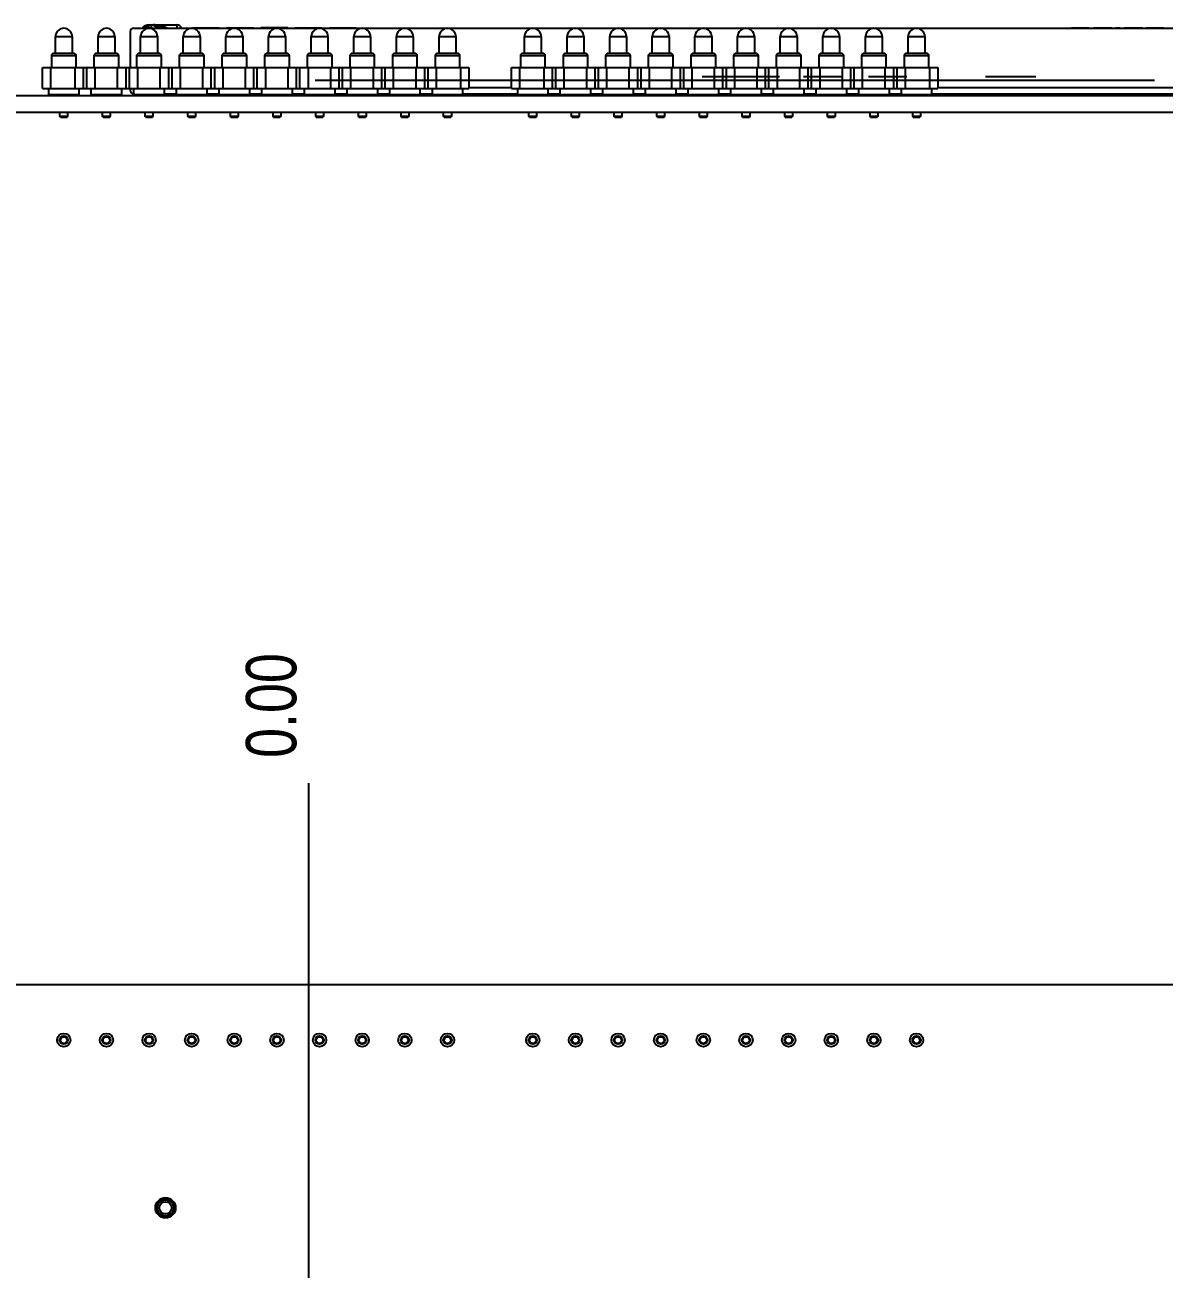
# Model space of a CAD drawing. Header units: millimetres. Extents: x 0 to 841, y 0 to 594.
# Drawn here: x 396.5 to 464.3, y 202.3 to 276.5 of the extents above; entities that cross this region are included whole.
import ezdxf

# ---------------------------------------------------------------- set-up
doc = ezdxf.new("R2010")
doc.units = ezdxf.units.MM
doc.header["$LTSCALE"] = 46.255
doc.layers.get('0').update_dxf_attribs({"linetype": 'CONTINUOUS'})
for name, color, linetype in [('14', 7, 'CONTINUOUS'), ('16', 7, 'CONTINUOUS'), ('18', 7, 'CONTINUOUS'), ('20', 7, 'CONTINUOUS'), ('22', 7, 'CONTINUOUS'), ('34', 7, 'CONTINUOUS'), ('ASSEM_MEM', 7, 'CONTINUOUS')]:
    doc.layers.add(name, color=color, linetype=linetype)
doc.styles.get("Standard").update_dxf_attribs({"font": 'txt', "width": 0.8})
doc.dimstyles.new('DIMSTYLE_1', dxfattribs={"dimtxt": 3, "dimasz": 2.1, "dimexe": 2, "dimexo": 1, "dimgap": 0.75, "dimtad": 0, "dimtih": 1, "dimtoh": 1, "dimzin": 0, "dimdsep": 46, "dimtxsty": 'STANDARD', "dimblk": '_FILLED', "dimblk1": '_FILLED', "dimblk2": '_FILLED', "dimcen": 0.09, "dimazin": 0, "dimtp": 0.01, "dimtm": 0.01, "dimtfac": 1, "dimtofl": 0, "dimtmove": 0, "dimatfit": 3, "dimldrblk": '_FILLED', "dimfxl": 1, "dimtolj": 1, "dimtzin": 0, "dimarcsym": 0})

# ---------------------------------------------------------------- blocks, each defined once
blk = doc.blocks.new('*D12')
at = {"color": 2, "linetype": 'CONTINUOUS'}
blk.add_line((366.751, 217.61), (366.751, 231.266), dxfattribs=at)
at = {"color": 2, "linetype": 'CONTINUOUS', "insert": (363.001, 232.766), "char_height": 3, "width": 12, "attachment_point": 1, "rotation": 90, "line_spacing_factor": 0.9}
blk.add_mtext('46.65', dxfattribs=at)
blk = doc.blocks.new('_FILLED')
at = {"color": 0, "linetype": 'BYBLOCK'}
blk.add_solid([(0, 0), (-1, 0.167), (-1, -0.167)], dxfattribs=at)
blk = doc.blocks.new('*D13')
at = {"color": 2, "linetype": 'CONTINUOUS'}
blk.add_line((413.401, 163.09), (413.401, 231.266), dxfattribs=at)
at = {"color": 2, "linetype": 'CONTINUOUS', "insert": (409.651, 232.766), "char_height": 3, "width": 9.6, "attachment_point": 1, "rotation": 90, "line_spacing_factor": 0.9}
blk.add_mtext('0.00', dxfattribs=at)
blk = doc.blocks.new('*D14')
at = {"color": 2, "linetype": 'CONTINUOUS'}
blk.add_line((365.701, 216.96), (258.821, 216.96), dxfattribs=at)
at = {"color": 2, "linetype": 'CONTINUOUS', "insert": (257.321, 220.71), "char_height": 3, "width": 12, "attachment_point": 3, "line_spacing_factor": 0.9}
blk.add_mtext('54.87', dxfattribs=at)

msp = doc.modelspace()

# ---------------------------------------------------------------- linework, layer by layer
at = {"layer": '14', "color": 7, "linetype": 'CONTINUOUS'}
msp.add_line((456.716, 273.359), (453.716, 273.359), dxfattribs=at)
at = {"layer": '16', "color": 7, "linetype": 'CONTINUOUS'}
msp.add_line((449.033, 273.357), (446.733, 273.357), dxfattribs=at)
at = {"layer": '18', "color": 7, "linetype": 'CONTINUOUS'}
msp.add_line((456.644, 273.359), (454.544, 273.359), dxfattribs=at)
at = {"layer": '20', "color": 7, "linetype": 'CONTINUOUS'}
msp.add_line((441.44, 273.357), (436.84, 273.357), dxfattribs=at)
at = {"layer": '22', "color": 7, "linetype": 'CONTINUOUS'}
msp.add_line((445.176, 273.357), (442.876, 273.357), dxfattribs=at)
at = {"layer": '34', "color": 7, "linetype": 'CONTINUOUS'}
msp.add_line((463.781, 273.137), (413.781, 273.137), dxfattribs=at)
at = {"layer": 'ASSEM_MEM', "color": 7, "linetype": 'CONTINUOUS'}
for p, q in [((402.761, 276.057), (402.761, 273.927)), ((402.961, 276.257), (475.561, 276.257)), ((403.886, 276.457), (405.536, 276.457)), ((404.036, 276.257), (404.036, 276.457)), ((404.656, 276.408), (404.944, 276.257)), ((406.461, 276.257), (406.461, 276.287)), ((406.461, 276.287), (408.061, 276.287)), ((408.061, 276.257), (408.061, 276.287)), ((408.501, 276.257), (408.501, 276.287)), ((408.501, 276.287), (410.101, 276.287)), ((410.101, 276.257), (410.101, 276.287)), ((410.541, 276.257), (410.541, 276.287)), ((412.141, 276.287), (410.541, 276.287)), ((412.141, 276.257), (412.141, 276.287)), ((412.581, 276.287), (412.581, 276.257)), ((412.581, 276.287), (414.181, 276.287)), ((414.181, 276.257), (414.181, 276.287)), ((414.621, 276.257), (414.621, 276.287)), ((414.621, 276.287), (416.222, 276.287)), ((415.683, 276.257), (415.683, 276.287)), ((416.123, 276.287), (416.123, 276.257)), ((416.222, 276.287), (416.222, 276.257)), ((458.84, 276.287), (459.866, 276.287)), ((458.84, 276.287), (458.84, 276.257)), ((458.861, 276.287), (458.861, 276.257)), ((459.183, 276.287), (459.183, 276.257)), ((459.866, 276.287), (459.866, 276.257)), ((460.153, 276.287), (461.24, 276.287)), ((460.153, 276.287), (460.153, 276.257)), ((460.705, 276.287), (460.705, 276.257)), ((461.24, 276.287), (461.24, 276.257)), ((461.445, 276.287), (461.712, 276.287)), ((461.445, 276.287), (461.445, 276.257)), ((461.579, 276.287), (461.579, 276.257)), ((461.712, 276.257), (461.712, 276.287)), ((461.979, 276.287), (463.066, 276.287)), ((461.979, 276.287), (461.979, 276.257)), ((462.163, 276.287), (462.163, 276.257)), ((462.192, 276.287), (462.192, 276.257)), ((463.066, 276.257), (463.066, 276.287)), ((463.271, 276.287), (464.338, 276.287)), ((463.271, 276.287), (463.271, 276.257)), ((464.338, 276.257), (464.338, 276.287)), ((398.301, 274.757), (398.301, 275.757)), ((399.301, 275.757), (399.301, 274.757)), ((400.841, 274.757), (400.841, 275.757)), ((401.841, 275.757), (401.841, 274.757)), ((403.381, 274.757), (403.381, 275.757)), ((404.381, 275.757), (404.381, 274.757)), ((405.921, 274.757), (405.921, 275.757)), ((406.921, 275.757), (406.921, 274.757)), ((408.461, 274.757), (408.461, 275.757)), ((409.461, 275.757), (409.461, 274.757)), ((411.001, 274.757), (411.001, 275.757)), ((412.001, 275.757), (412.001, 274.757)), ((413.541, 274.757), (413.541, 275.757)), ((414.541, 275.757), (414.541, 274.757)), ((416.081, 274.757), (416.081, 275.757)), ((417.081, 275.757), (417.081, 274.757)), ((418.621, 274.757), (418.621, 275.757)), ((419.621, 275.757), (419.621, 274.757)), ((421.161, 274.757), (421.161, 275.757)), ((422.161, 275.757), (422.161, 274.757)), ((426.241, 274.757), (426.241, 275.757)), ((427.241, 275.757), (427.241, 274.757)), ((428.781, 274.757), (428.781, 275.757)), ((429.781, 275.757), (429.781, 274.757)), ((431.321, 274.757), (431.321, 275.757)), ((432.321, 275.757), (432.321, 274.757)), ((433.861, 274.757), (433.861, 275.757)), ((434.861, 275.757), (434.861, 274.757)), ((436.401, 274.757), (436.401, 275.757)), ((437.401, 275.757), (437.401, 274.757)), ((438.941, 274.757), (438.941, 275.757)), ((439.941, 275.757), (439.941, 274.757)), ((441.481, 274.757), (441.481, 275.757)), ((442.481, 275.757), (442.481, 274.757)), ((444.021, 274.757), (444.021, 275.757)), ((445.021, 275.757), (445.021, 274.757)), ((446.561, 274.757), (446.561, 275.757)), ((447.561, 275.757), (447.561, 274.757)), ((449.101, 274.757), (449.101, 275.757)), ((450.101, 275.757), (450.101, 274.757)), ((398.061, 274.607), (398.061, 273.927)), ((399.391, 274.757), (398.211, 274.757)), ((399.541, 273.927), (399.541, 274.607)), ((400.601, 274.607), (400.601, 273.927)), ((401.931, 274.757), (400.751, 274.757)), ((402.081, 273.927), (402.081, 274.607)), ((403.141, 274.607), (403.141, 273.927)), ((404.471, 274.757), (403.291, 274.757)), ((404.621, 273.927), (404.621, 274.607)), ((405.681, 274.607), (405.681, 273.927)), ((407.011, 274.757), (405.831, 274.757)), ((407.161, 273.927), (407.161, 274.607)), ((408.221, 274.607), (408.221, 273.927)), ((409.551, 274.757), (408.371, 274.757)), ((409.701, 273.927), (409.701, 274.607)), ((410.761, 274.607), (410.761, 273.927)), ((412.091, 274.757), (410.911, 274.757)), ((412.241, 273.927), (412.241, 274.607)), ((413.301, 274.607), (413.301, 273.927)), ((414.631, 274.757), (413.451, 274.757)), ((414.781, 273.927), (414.781, 274.607)), ((415.841, 274.607), (415.841, 273.927)), ((417.171, 274.757), (415.991, 274.757)), ((417.321, 273.927), (417.321, 274.607)), ((418.381, 274.607), (418.381, 273.927)), ((419.711, 274.757), (418.531, 274.757)), ((419.861, 273.927), (419.861, 274.607)), ((420.921, 274.607), (420.921, 273.927)), ((422.251, 274.757), (421.071, 274.757)), ((422.401, 273.927), (422.401, 274.607)), ((426.001, 274.607), (426.001, 273.927)), ((427.331, 274.757), (426.151, 274.757)), ((427.481, 273.927), (427.481, 274.607)), ((428.541, 274.607), (428.541, 273.927)), ((429.871, 274.757), (428.691, 274.757)), ((430.021, 273.927), (430.021, 274.607)), ((431.081, 274.607), (431.081, 273.927)), ((432.411, 274.757), (431.231, 274.757)), ((432.561, 273.927), (432.561, 274.607)), ((433.621, 274.607), (433.621, 273.927)), ((434.951, 274.757), (433.771, 274.757)), ((435.101, 273.927), (435.101, 274.607)), ((436.161, 274.607), (436.161, 273.927)), ((437.491, 274.757), (436.311, 274.757)), ((437.641, 273.927), (437.641, 274.607)), ((438.701, 274.607), (438.701, 273.927)), ((440.031, 274.757), (438.851, 274.757)), ((440.181, 273.927), (440.181, 274.607)), ((441.241, 274.607), (441.241, 273.927)), ((442.571, 274.757), (441.391, 274.757)), ((442.721, 273.927), (442.721, 274.607)), ((443.781, 274.607), (443.781, 273.927)), ((445.111, 274.757), (443.931, 274.757)), ((445.261, 273.927), (445.261, 274.607)), ((446.321, 274.607), (446.321, 273.927)), ((447.651, 274.757), (446.471, 274.757)), ((447.801, 273.927), (447.801, 274.607)), ((448.861, 274.607), (448.861, 273.927)), ((450.191, 274.757), (449.011, 274.757)), ((450.341, 273.927), (450.341, 274.607)), ((397.531, 272.657), (397.531, 273.927)), ((397.531, 273.927), (422.931, 273.927)), ((398.031, 272.657), (398.031, 273.927)), ((399.471, 272.657), (399.471, 273.927)), ((399.971, 272.657), (399.971, 273.927)), ((400.171, 272.657), (400.171, 273.927)), ((400.671, 272.657), (400.671, 273.927)), ((402.011, 272.657), (402.011, 273.927)), ((402.511, 272.657), (402.511, 273.927)), ((402.711, 272.657), (402.711, 273.927)), ((403.211, 272.657), (403.211, 273.927)), ((404.551, 272.657), (404.551, 273.927)), ((405.051, 272.657), (405.051, 273.927)), ((405.251, 272.657), (405.251, 273.927)), ((405.751, 272.657), (405.751, 273.927)), ((407.091, 272.657), (407.091, 273.927)), ((407.591, 272.657), (407.591, 273.927)), ((407.791, 272.657), (407.791, 273.927)), ((408.291, 272.657), (408.291, 273.927)), ((409.631, 272.657), (409.631, 273.927)), ((410.131, 272.657), (410.131, 273.927)), ((410.331, 272.657), (410.331, 273.927)), ((410.831, 272.657), (410.831, 273.927)), ((412.171, 272.657), (412.171, 273.927)), ((412.671, 272.657), (412.671, 273.927)), ((412.871, 272.657), (412.871, 273.927)), ((413.371, 272.657), (413.371, 273.927)), ((414.711, 272.657), (414.711, 273.927)), ((415.211, 272.657), (415.211, 273.927)), ((415.411, 272.657), (415.411, 273.927)), ((415.911, 272.657), (415.911, 273.927)), ((417.251, 272.657), (417.251, 273.927)), ((417.751, 272.657), (417.751, 273.927)), ((417.951, 272.657), (417.951, 273.927)), ((418.451, 272.657), (418.451, 273.927)), ((419.791, 272.657), (419.791, 273.927)), ((420.291, 273.927), (420.291, 272.657)), ((420.491, 273.927), (420.491, 272.657)), ((420.991, 273.927), (420.991, 272.657)), ((422.431, 273.927), (422.431, 272.657)), ((422.931, 273.927), (422.931, 272.657)), ((425.471, 273.927), (450.871, 273.927)), ((425.471, 272.657), (425.471, 273.927)), ((425.971, 272.657), (425.971, 273.927)), ((427.411, 272.657), (427.411, 273.927)), ((427.911, 272.657), (427.911, 273.927)), ((428.111, 272.657), (428.111, 273.927)), ((428.611, 272.657), (428.611, 273.927)), ((429.951, 272.657), (429.951, 273.927)), ((430.451, 272.657), (430.451, 273.927)), ((430.651, 272.657), (430.651, 273.927)), ((431.151, 272.657), (431.151, 273.927)), ((432.491, 272.657), (432.491, 273.927)), ((432.991, 272.657), (432.991, 273.927)), ((433.191, 272.657), (433.191, 273.927)), ((433.691, 272.657), (433.691, 273.927)), ((435.031, 272.657), (435.031, 273.927)), ((435.531, 272.657), (435.531, 273.927)), ((435.731, 272.657), (435.731, 273.927)), ((436.231, 272.657), (436.231, 273.927)), ((437.571, 272.657), (437.571, 273.927)), ((438.071, 272.657), (438.071, 273.927)), ((438.271, 272.657), (438.271, 273.927)), ((438.771, 272.657), (438.771, 273.927)), ((440.111, 272.657), (440.111, 273.927)), ((440.611, 272.657), (440.611, 273.927)), ((440.811, 272.657), (440.811, 273.927)), ((441.311, 272.657), (441.311, 273.927)), ((442.651, 272.657), (442.651, 273.927)), ((443.151, 272.657), (443.151, 273.927)), ((443.351, 272.657), (443.351, 273.927)), ((443.851, 272.657), (443.851, 273.927)), ((445.191, 272.657), (445.191, 273.927)), ((445.691, 272.657), (445.691, 273.927)), ((445.891, 272.657), (445.891, 273.927)), ((446.391, 272.657), (446.391, 273.927)), ((447.731, 272.657), (447.731, 273.927)), ((448.231, 273.927), (448.231, 272.657)), ((448.431, 273.927), (448.431, 272.657)), ((448.931, 273.927), (448.931, 272.657)), ((450.371, 273.927), (450.371, 272.657)), ((450.871, 273.927), (450.871, 272.657)), ((397.531, 272.657), (422.931, 272.657)), ((397.901, 272.307), (397.901, 272.657)), ((397.901, 272.307), (397.951, 272.257)), ((397.901, 272.307), (399.701, 272.307)), ((399.651, 272.257), (399.701, 272.307)), ((399.701, 272.657), (399.701, 272.307)), ((400.441, 272.307), (400.441, 272.657)), ((400.441, 272.307), (400.491, 272.257)), ((400.441, 272.307), (402.241, 272.307)), ((402.191, 272.257), (402.241, 272.307)), ((402.241, 272.657), (402.241, 272.307)), ((402.761, 272.657), (402.761, 272.557)), ((402.961, 272.357), (402.981, 272.357)), ((402.981, 272.307), (402.981, 272.657)), ((402.981, 272.307), (404.781, 272.307)), ((402.981, 272.307), (403.031, 272.257)), ((404.731, 272.257), (404.781, 272.307)), ((404.781, 272.657), (404.781, 272.307)), ((404.781, 272.357), (405.521, 272.357)), ((405.361, 272.357), (405.361, 272.257)), ((405.486, 272.307), (405.361, 272.307)), ((405.486, 272.307), (405.486, 272.357)), ((405.521, 272.307), (405.521, 272.657)), ((405.521, 272.307), (407.321, 272.307)), ((405.521, 272.307), (405.571, 272.257)), ((407.271, 272.257), (407.321, 272.307)), ((407.321, 272.657), (407.321, 272.307)), ((407.321, 272.357), (408.061, 272.357)), ((407.901, 272.257), (415.901, 272.257)), ((408.061, 272.307), (408.061, 272.657)), ((408.061, 272.307), (409.861, 272.307)), ((408.061, 272.307), (408.111, 272.257)), ((409.811, 272.257), (409.861, 272.307)), ((409.861, 272.657), (409.861, 272.307)), ((409.861, 272.357), (410.601, 272.357)), ((410.601, 272.307), (410.601, 272.657)), ((410.601, 272.307), (412.401, 272.307)), ((410.601, 272.307), (410.651, 272.257)), ((412.351, 272.257), (412.401, 272.307)), ((412.401, 272.657), (412.401, 272.307)), ((412.401, 272.357), (413.141, 272.357)), ((413.141, 272.307), (413.141, 272.657)), ((413.141, 272.307), (414.941, 272.307)), ((413.141, 272.307), (413.191, 272.257)), ((414.891, 272.257), (414.941, 272.307)), ((414.941, 272.657), (414.941, 272.307)), ((414.941, 272.357), (415.681, 272.357)), ((415.681, 272.307), (415.681, 272.657)), ((415.681, 272.307), (417.481, 272.307)), ((415.681, 272.307), (415.731, 272.257)), ((417.431, 272.257), (417.481, 272.307)), ((417.481, 272.657), (417.481, 272.307)), ((417.481, 272.357), (418.221, 272.357)), ((418.221, 272.307), (418.221, 272.657)), ((418.221, 272.307), (420.021, 272.307)), ((418.221, 272.307), (418.271, 272.257)), ((419.971, 272.257), (420.021, 272.307)), ((420.021, 272.657), (420.021, 272.307)), ((420.021, 272.357), (420.761, 272.357)), ((420.761, 272.307), (420.761, 272.657)), ((420.761, 272.307), (422.561, 272.307)), ((420.761, 272.307), (420.811, 272.257)), ((422.511, 272.257), (422.561, 272.307)), ((422.561, 272.657), (422.561, 272.307)), ((422.561, 272.357), (425.841, 272.357)), ((425.471, 272.707), (422.931, 272.707)), ((425.471, 272.657), (450.871, 272.657)), ((425.841, 272.307), (425.841, 272.657)), ((425.841, 272.307), (427.641, 272.307)), ((425.841, 272.307), (425.891, 272.257)), ((427.591, 272.257), (427.641, 272.307)), ((427.641, 272.657), (427.641, 272.307)), ((427.641, 272.357), (428.381, 272.357)), ((428.381, 272.307), (428.381, 272.657)), ((428.381, 272.307), (430.181, 272.307)), ((428.381, 272.307), (428.431, 272.257)), ((430.131, 272.257), (430.181, 272.307)), ((430.181, 272.657), (430.181, 272.307)), ((430.181, 272.357), (430.921, 272.357)), ((430.921, 272.307), (430.921, 272.657)), ((430.921, 272.307), (432.721, 272.307)), ((430.921, 272.307), (430.971, 272.257)), ((432.671, 272.257), (432.721, 272.307)), ((432.721, 272.657), (432.721, 272.307)), ((432.721, 272.357), (433.461, 272.357)), ((433.461, 272.307), (433.461, 272.657)), ((433.461, 272.307), (435.261, 272.307)), ((433.461, 272.307), (433.511, 272.257)), ((435.211, 272.257), (435.261, 272.307)), ((435.261, 272.657), (435.261, 272.307)), ((435.261, 272.357), (436.001, 272.357)), ((436.001, 272.307), (436.001, 272.657)), ((436.001, 272.307), (437.801, 272.307)), ((436.001, 272.307), (436.051, 272.257)), ((437.751, 272.257), (437.801, 272.307)), ((437.801, 272.657), (437.801, 272.307)), ((437.801, 272.357), (438.541, 272.357)), ((438.541, 272.307), (438.541, 272.657)), ((438.541, 272.307), (440.341, 272.307)), ((438.541, 272.307), (438.591, 272.257)), ((440.291, 272.257), (440.341, 272.307)), ((440.341, 272.657), (440.341, 272.307)), ((440.341, 272.357), (441.081, 272.357)), ((441.081, 272.307), (441.081, 272.657)), ((441.081, 272.307), (442.881, 272.307)), ((441.081, 272.307), (441.131, 272.257)), ((442.831, 272.257), (442.881, 272.307)), ((442.881, 272.657), (442.881, 272.307)), ((442.881, 272.357), (443.621, 272.357)), ((443.621, 272.307), (443.621, 272.657)), ((443.621, 272.307), (445.421, 272.307)), ((443.621, 272.307), (443.671, 272.257)), ((445.371, 272.257), (445.421, 272.307)), ((445.421, 272.657), (445.421, 272.307)), ((445.421, 272.357), (446.161, 272.357)), ((446.161, 272.307), (446.161, 272.657)), ((446.161, 272.307), (447.961, 272.307)), ((446.161, 272.307), (446.211, 272.257)), ((447.911, 272.257), (447.961, 272.307)), ((447.961, 272.657), (447.961, 272.307)), ((447.961, 272.357), (448.701, 272.357)), ((448.701, 272.307), (448.701, 272.657)), ((448.701, 272.307), (450.501, 272.307)), ((448.701, 272.307), (448.751, 272.257)), ((450.451, 272.257), (450.501, 272.307)), ((450.501, 272.657), (450.501, 272.307)), ((450.501, 272.357), (471.811, 272.357)), ((471.811, 272.707), (450.871, 272.707)), ((451.401, 272.257), (486.901, 272.257)), ((462.844, 272.357), (462.844, 272.257)), ((463.421, 272.357), (463.421, 272.257)), ((463.561, 272.287), (463.421, 272.287)), ((463.501, 272.287), (463.526, 272.312)), ((463.526, 272.312), (463.526, 272.357)), ((463.561, 272.257), (463.561, 272.357)), ((463.711, 272.357), (463.711, 272.257)), ((463.961, 272.287), (463.711, 272.287)), ((463.746, 272.357), (463.746, 272.312)), ((463.746, 272.312), (463.771, 272.287)), ((463.901, 272.287), (463.926, 272.312)), ((463.926, 272.312), (463.926, 272.357)), ((463.961, 272.257), (463.961, 272.357)), ((464.111, 272.357), (464.111, 272.257)), ((384.445, 271.257), (521.801, 271.257)), ((398.551, 271.257), (398.551, 271.007)), ((398.601, 270.957), (398.551, 271.007)), ((398.551, 271.007), (399.051, 271.007)), ((398.601, 270.957), (399.001, 270.957)), ((399.051, 271.007), (399.001, 270.957)), ((399.051, 271.007), (399.051, 271.257)), ((401.091, 271.257), (401.091, 271.007)), ((401.141, 270.957), (401.091, 271.007)), ((401.091, 271.007), (401.591, 271.007)), ((401.141, 270.957), (401.541, 270.957)), ((401.591, 271.007), (401.541, 270.957)), ((401.591, 271.007), (401.591, 271.257)), ((403.631, 271.257), (403.631, 271.007)), ((403.681, 270.957), (403.631, 271.007)), ((403.631, 271.007), (404.131, 271.007)), ((403.681, 270.957), (404.081, 270.957)), ((404.131, 271.007), (404.081, 270.957)), ((404.131, 271.007), (404.131, 271.257)), ((406.171, 271.257), (406.171, 271.007)), ((406.171, 271.007), (406.671, 271.007)), ((406.221, 270.957), (406.171, 271.007)), ((406.221, 270.957), (406.621, 270.957)), ((406.671, 271.007), (406.621, 270.957)), ((406.671, 271.007), (406.671, 271.257)), ((408.711, 271.257), (408.711, 271.007)), ((408.711, 271.007), (409.211, 271.007)), ((408.761, 270.957), (408.711, 271.007)), ((408.761, 270.957), (409.161, 270.957)), ((409.211, 271.007), (409.161, 270.957)), ((409.211, 271.007), (409.211, 271.257)), ((411.251, 271.257), (411.251, 271.007)), ((411.251, 271.007), (411.751, 271.007)), ((411.301, 270.957), (411.251, 271.007)), ((411.301, 270.957), (411.701, 270.957)), ((411.751, 271.007), (411.701, 270.957)), ((411.751, 271.007), (411.751, 271.257)), ((413.791, 271.257), (413.791, 271.007)), ((413.791, 271.007), (414.291, 271.007)), ((413.841, 270.957), (413.791, 271.007)), ((413.841, 270.957), (414.241, 270.957)), ((414.291, 271.007), (414.241, 270.957)), ((414.291, 271.007), (414.291, 271.257)), ((416.331, 271.257), (416.331, 271.007)), ((416.331, 271.007), (416.831, 271.007)), ((416.381, 270.957), (416.331, 271.007)), ((416.381, 270.957), (416.781, 270.957)), ((416.831, 271.007), (416.781, 270.957)), ((416.831, 271.007), (416.831, 271.257)), ((418.871, 271.257), (418.871, 271.007)), ((418.871, 271.007), (419.371, 271.007)), ((418.921, 270.957), (418.871, 271.007)), ((418.921, 270.957), (419.321, 270.957)), ((419.371, 271.007), (419.321, 270.957)), ((419.371, 271.007), (419.371, 271.257)), ((421.411, 271.257), (421.411, 271.007)), ((421.411, 271.007), (421.911, 271.007)), ((421.461, 270.957), (421.411, 271.007)), ((421.461, 270.957), (421.861, 270.957)), ((421.911, 271.007), (421.861, 270.957)), ((421.911, 271.007), (421.911, 271.257)), ((426.491, 271.257), (426.491, 271.007)), ((426.491, 271.007), (426.991, 271.007)), ((426.541, 270.957), (426.491, 271.007)), ((426.541, 270.957), (426.941, 270.957)), ((426.991, 271.007), (426.941, 270.957)), ((426.991, 271.007), (426.991, 271.257)), ((429.031, 271.257), (429.031, 271.007)), ((429.031, 271.007), (429.531, 271.007)), ((429.081, 270.957), (429.031, 271.007)), ((429.081, 270.957), (429.481, 270.957)), ((429.531, 271.007), (429.481, 270.957)), ((429.531, 271.007), (429.531, 271.257)), ((431.571, 271.257), (431.571, 271.007)), ((431.571, 271.007), (432.071, 271.007)), ((431.621, 270.957), (431.571, 271.007)), ((431.621, 270.957), (432.021, 270.957)), ((432.071, 271.007), (432.021, 270.957)), ((432.071, 271.007), (432.071, 271.257)), ((434.111, 271.257), (434.111, 271.007)), ((434.111, 271.007), (434.611, 271.007)), ((434.161, 270.957), (434.111, 271.007)), ((434.161, 270.957), (434.561, 270.957)), ((434.611, 271.007), (434.561, 270.957)), ((434.611, 271.007), (434.611, 271.257)), ((436.651, 271.257), (436.651, 271.007)), ((436.651, 271.007), (437.151, 271.007)), ((436.701, 270.957), (436.651, 271.007)), ((436.701, 270.957), (437.101, 270.957)), ((437.151, 271.007), (437.101, 270.957)), ((437.151, 271.007), (437.151, 271.257)), ((439.191, 271.257), (439.191, 271.007)), ((439.191, 271.007), (439.691, 271.007)), ((439.241, 270.957), (439.191, 271.007)), ((439.241, 270.957), (439.641, 270.957)), ((439.691, 271.007), (439.641, 270.957)), ((439.691, 271.007), (439.691, 271.257)), ((441.731, 271.257), (441.731, 271.007)), ((441.731, 271.007), (442.231, 271.007)), ((441.781, 270.957), (441.731, 271.007)), ((441.781, 270.957), (442.181, 270.957)), ((442.231, 271.007), (442.181, 270.957)), ((442.231, 271.007), (442.231, 271.257)), ((444.271, 271.257), (444.271, 271.007)), ((444.271, 271.007), (444.771, 271.007)), ((444.321, 270.957), (444.271, 271.007)), ((444.321, 270.957), (444.721, 270.957)), ((444.771, 271.007), (444.721, 270.957)), ((444.771, 271.007), (444.771, 271.257)), ((446.811, 271.257), (446.811, 271.007)), ((446.811, 271.007), (447.311, 271.007)), ((446.861, 270.957), (446.811, 271.007)), ((446.861, 270.957), (447.261, 270.957)), ((447.311, 271.007), (447.261, 270.957)), ((447.311, 271.007), (447.311, 271.257)), ((449.351, 271.257), (449.351, 271.007)), ((449.351, 271.007), (449.851, 271.007)), ((449.401, 270.957), (449.351, 271.007)), ((449.401, 270.957), (449.801, 270.957)), ((449.851, 271.007), (449.801, 270.957)), ((449.851, 271.007), (449.851, 271.257)), ((303.501, 219.26), (521.301, 219.26))]:
    msp.add_line(p, q, dxfattribs=at)
at = {"layer": 'ASSEM_MEM', "color": 9, "linetype": 'CONTINUOUS'}
for p, q in [((404.451, 276.257), (404.069, 276.457)), ((404.42, 276.397), (404.688, 276.257)), ((404.675, 276.397), (404.42, 276.397)), ((404.943, 276.257), (404.675, 276.397)), ((405.536, 276.457), (405.536, 276.257)), ((407.621, 276.287), (407.621, 276.257)), ((409.661, 276.287), (409.661, 276.257)), ((413.021, 276.257), (413.021, 276.287)), ((413.741, 276.287), (413.741, 276.257)), ((416.221, 276.287), (416.221, 276.257)), ((459.546, 276.257), (459.546, 276.287)), ((398.301, 275.757), (399.301, 275.757)), ((400.841, 275.757), (401.841, 275.757)), ((403.381, 275.757), (404.381, 275.757)), ((405.921, 275.757), (406.921, 275.757)), ((408.461, 275.757), (409.461, 275.757)), ((411.001, 275.757), (412.001, 275.757)), ((413.541, 275.757), (414.541, 275.757)), ((416.081, 275.757), (417.081, 275.757)), ((418.621, 275.757), (419.621, 275.757)), ((421.161, 275.757), (422.161, 275.757)), ((426.241, 275.757), (427.241, 275.757)), ((428.781, 275.757), (429.781, 275.757)), ((431.321, 275.757), (432.321, 275.757)), ((433.861, 275.757), (434.861, 275.757)), ((436.401, 275.757), (437.401, 275.757)), ((438.941, 275.757), (439.941, 275.757)), ((441.481, 275.757), (442.481, 275.757)), ((444.021, 275.757), (445.021, 275.757)), ((446.561, 275.757), (447.561, 275.757)), ((449.101, 275.757), (450.101, 275.757)), ((399.541, 274.607), (398.061, 274.607)), ((402.081, 274.607), (400.601, 274.607)), ((404.621, 274.607), (403.141, 274.607)), ((407.161, 274.607), (405.681, 274.607)), ((409.701, 274.607), (408.221, 274.607)), ((412.241, 274.607), (410.761, 274.607)), ((414.781, 274.607), (413.301, 274.607)), ((417.321, 274.607), (415.841, 274.607)), ((419.861, 274.607), (418.381, 274.607)), ((422.401, 274.607), (420.921, 274.607)), ((427.481, 274.607), (426.001, 274.607)), ((430.021, 274.607), (428.541, 274.607)), ((432.561, 274.607), (431.081, 274.607)), ((435.101, 274.607), (433.621, 274.607)), ((437.641, 274.607), (436.161, 274.607)), ((440.181, 274.607), (438.701, 274.607)), ((442.721, 274.607), (441.241, 274.607)), ((445.261, 274.607), (443.781, 274.607)), ((447.801, 274.607), (446.321, 274.607)), ((450.341, 274.607), (448.861, 274.607))]:
    msp.add_line(p, q, dxfattribs=at)
at = {"layer": 'ASSEM_MEM', "color": 4, "linetype": 'CONTINUOUS'}
for p, q in [((386.751, 272.257), (407.901, 272.257)), ((415.901, 272.257), (451.401, 272.257))]:
    msp.add_line(p, q, dxfattribs=at)
at = {"layer": 'ASSEM_MEM', "color": 7, "linetype": 'CONTINUOUS'}
for centre, radius in [((398.801, 215.95), 0.4), ((398.801, 215.95), 0.25), ((398.801, 215.95), 0.2), ((401.341, 215.95), 0.4), ((401.341, 215.95), 0.25), ((401.341, 215.95), 0.2), ((403.881, 215.95), 0.4), ((403.881, 215.95), 0.25), ((403.881, 215.95), 0.2), ((406.421, 215.95), 0.4), ((406.421, 215.95), 0.25), ((406.421, 215.95), 0.2), ((408.961, 215.95), 0.4), ((408.961, 215.95), 0.25), ((408.961, 215.95), 0.2), ((411.501, 215.95), 0.4), ((411.501, 215.95), 0.25), ((411.501, 215.95), 0.2), ((414.041, 215.95), 0.4), ((414.041, 215.95), 0.25), ((414.041, 215.95), 0.2), ((416.581, 215.95), 0.4), ((416.581, 215.95), 0.25), ((416.581, 215.95), 0.2), ((419.121, 215.95), 0.4), ((419.121, 215.95), 0.25), ((419.121, 215.95), 0.2), ((421.661, 215.95), 0.4), ((421.661, 215.95), 0.25), ((421.661, 215.95), 0.2), ((426.741, 215.95), 0.4), ((426.741, 215.95), 0.25), ((426.741, 215.95), 0.2), ((429.281, 215.95), 0.4), ((429.281, 215.95), 0.25), ((429.281, 215.95), 0.2), ((431.821, 215.95), 0.4), ((431.821, 215.95), 0.25), ((431.821, 215.95), 0.2), ((434.361, 215.95), 0.4), ((434.361, 215.95), 0.25), ((434.361, 215.95), 0.2), ((436.901, 215.95), 0.4), ((436.901, 215.95), 0.25), ((436.901, 215.95), 0.2), ((439.441, 215.95), 0.4), ((439.441, 215.95), 0.25), ((439.441, 215.95), 0.2), ((441.981, 215.95), 0.4), ((441.981, 215.95), 0.25), ((441.981, 215.95), 0.2), ((444.521, 215.95), 0.4), ((444.521, 215.95), 0.25), ((444.521, 215.95), 0.2), ((447.061, 215.95), 0.4), ((447.061, 215.95), 0.25), ((447.061, 215.95), 0.2), ((449.601, 215.95), 0.4), ((449.601, 215.95), 0.25), ((449.601, 215.95), 0.2), ((404.861, 205.95), 0.6), ((404.861, 205.95), 0.5), ((404.861, 205.95), 0.483), ((404.861, 205.95), 0.366)]:
    msp.add_circle(centre, radius, dxfattribs=at)
for centre, radius, start, end in [((398.801, 275.757), 0.5, 0, 180), ((401.341, 275.757), 0.5, 0, 180), ((402.961, 276.057), 0.2, 90, 180), ((403.881, 275.757), 0.5, 0, 180), ((403.886, 275.907), 0.55, 90, 140.36137), ((403.736, 275.957), 0.4, 49.38358, 130.61642), ((404.452, 276.017), 0.441, 59.54651, 62.38879), ((405.536, 276.157), 0.3, 19.52186, 90), ((406.421, 275.757), 0.5, 0, 180), ((408.961, 275.757), 0.5, 0, 180), ((411.501, 275.757), 0.5, 0, 180), ((414.041, 275.757), 0.5, 0, 180), ((416.581, 275.757), 0.5, 0, 180), ((419.121, 275.757), 0.5, 0, 180), ((421.661, 275.757), 0.5, 0, 180), ((426.741, 275.757), 0.5, 0, 180), ((429.281, 275.757), 0.5, 0, 180), ((431.821, 275.757), 0.5, 0, 180), ((434.361, 275.757), 0.5, 0, 180), ((436.901, 275.757), 0.5, 0, 180), ((439.441, 275.757), 0.5, 0, 180), ((441.981, 275.757), 0.5, 0, 180), ((444.521, 275.757), 0.5, 0, 180), ((447.061, 275.757), 0.5, 0, 180), ((449.601, 275.757), 0.5, 0, 180), ((398.211, 274.607), 0.15, 90, 180), ((399.391, 274.607), 0.15, 0, 90), ((400.751, 274.607), 0.15, 90, 180), ((401.931, 274.607), 0.15, 0, 90), ((403.291, 274.607), 0.15, 90, 180), ((404.471, 274.607), 0.15, 0, 90), ((405.831, 274.607), 0.15, 90, 180), ((407.011, 274.607), 0.15, 0, 90), ((408.371, 274.607), 0.15, 90, 180), ((409.551, 274.607), 0.15, 0, 90), ((410.911, 274.607), 0.15, 90, 180), ((412.091, 274.607), 0.15, 0, 90), ((413.451, 274.607), 0.15, 90, 180), ((414.631, 274.607), 0.15, 0, 90), ((415.991, 274.607), 0.15, 90, 180), ((417.171, 274.607), 0.15, 0, 90), ((418.531, 274.607), 0.15, 90, 180), ((419.711, 274.607), 0.15, 0, 90), ((421.071, 274.607), 0.15, 90, 180), ((422.251, 274.607), 0.15, 0, 90), ((426.151, 274.607), 0.15, 90, 180), ((427.331, 274.607), 0.15, 0, 90), ((428.691, 274.607), 0.15, 90, 180), ((429.871, 274.607), 0.15, 0, 90), ((431.231, 274.607), 0.15, 90, 180), ((432.411, 274.607), 0.15, 0, 90), ((433.771, 274.607), 0.15, 90, 180), ((434.951, 274.607), 0.15, 0, 90), ((436.311, 274.607), 0.15, 90, 180), ((437.491, 274.607), 0.15, 0, 90), ((438.851, 274.607), 0.15, 90, 180), ((440.031, 274.607), 0.15, 0, 90), ((441.391, 274.607), 0.15, 90, 180), ((442.571, 274.607), 0.15, 0, 90), ((443.931, 274.607), 0.15, 90, 180), ((445.111, 274.607), 0.15, 0, 90), ((446.471, 274.607), 0.15, 90, 180), ((447.651, 274.607), 0.15, 0, 90), ((449.011, 274.607), 0.15, 90, 180), ((450.191, 274.607), 0.15, 0, 90), ((402.961, 272.557), 0.2, 180, 270)]:
    msp.add_arc(centre, radius, start, end, dxfattribs=at)
for points, knots in [([(404.42, 276.397), (404.359, 276.426), (404.27, 276.451), (404.179, 276.457), (404.156, 276.457)], [0, 0, 0, 0, 0.747016, 1, 1, 1, 1]), ([(404.453, 276.457), (404.471, 276.457), (404.541, 276.453), (404.61, 276.432), (404.656, 276.408)], [0, 0, 0, 0, 0.26295, 1, 1, 1, 1])]:
    msp.add_open_spline(points, degree=3, knots=knots, dxfattribs=at)

# ---------------------------------------------------------------- dimensions: what is measured, and where the dimension line sits
at = {"color": 2, "linetype": 'CONTINUOUS'}
for feature_location, offset, dtype, origin, picture, middle in [((366.751, 217.61), (0, 13.656), 1, (413.401, 162.09), '*D12', (364.501, 238.841)), ((413.40074854, 163.090303864), (0, 68.175678899), 1, (413.40074854, 162.090303864), '*D13', (411.150755183, 237.565980425)), ((365.701, 216.96), (-106.88, 0), 0, (413.401, 162.09), '*D14', (251.321, 219.21))]:
    dim = msp.add_ordinate_dim(feature_location=feature_location, offset=offset, dtype=dtype, origin=origin, dimstyle='DIMSTYLE_1', override={"dimtad": 1, "dimtih": 0, "dimtoh": 0}, dxfattribs=at)
    dim.commit()
    dim.dimension.update_dxf_attribs({"geometry": picture, "text_midpoint": middle})

doc.saveas('drawing.dxf')
